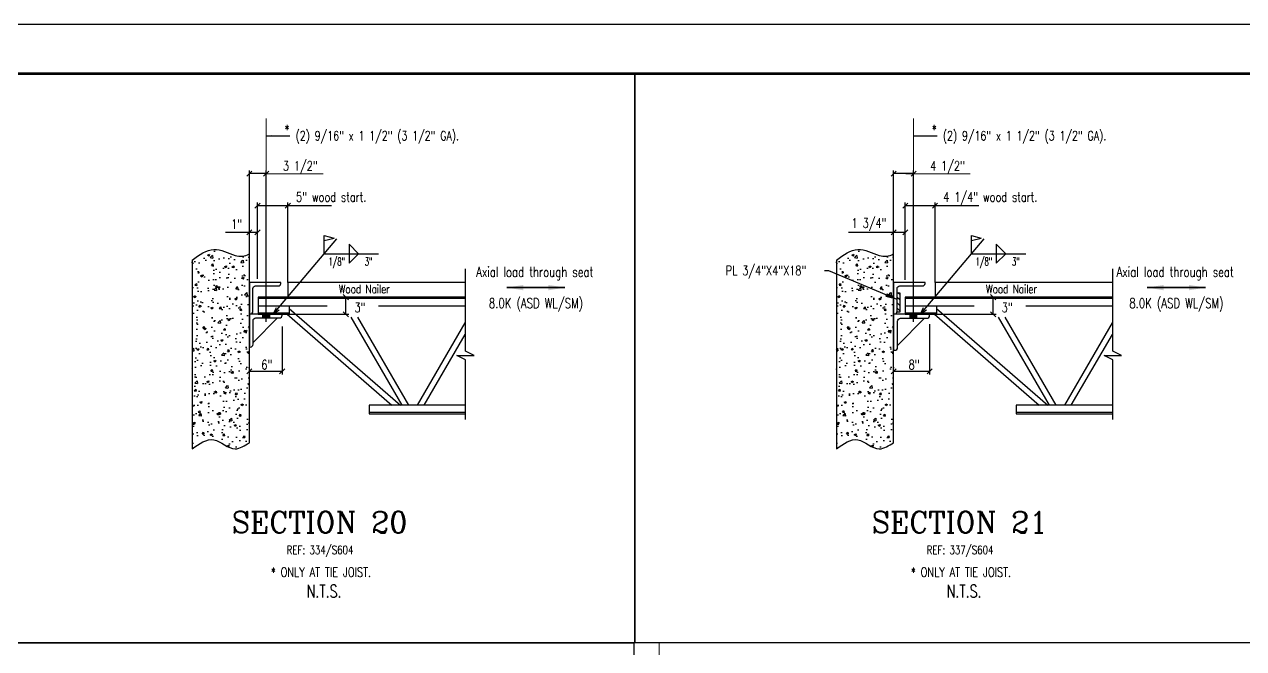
# Paper-space layout 'J1.1' of a CAD drawing. Extents: x -1.7 to 34.3, y -23.5 to 0.5.
# Drawn here: x 12.33 to 24.66, y -5.81 to 0.5 of the extents above; entities that cross this region are included whole.
import ezdxf
from ezdxf.enums import TextEntityAlignment as Align

# ---------------------------------------------------------------- set-up
doc = ezdxf.new("R2010")
doc.units = 0
doc.header["$LTSCALE"] = 0.5
doc.header["$MEASUREMENT"] = 0
doc.layers.get('0').update_dxf_attribs({"linetype": 'CONTINUOUS'})
doc.layers.get('DEFPOINTS').update_dxf_attribs({"linetype": 'CONTINUOUS'})
for name, color, linetype in [('A-DETALLESECCION', 7, 'CONTINUOUS'), ('DIMS', 7, 'CONTINUOUS'), ('SECT-STANDARD', 4, 'CONTINUOUS')]:
    doc.layers.add(name, color=color, linetype=linetype)
for name, color, linetype, lineweight in [('RTU', 4, 'CONTINUOUS', 20), ('SECT-TEXT-NORMAL', 2, 'CONTINUOUS', 30), ('TITLE-BORDER', 4, 'CONTINUOUS', 70), ('TITLE-ERECTION-NOTES-DECK', 40, 'CONTINUOUS', 18), ('TITLE-ERECTION-NOTES-JOISTS', 40, 'CONTINUOUS', 18), ('TITLE-INFO-ATTRIB', 1, 'CONTINUOUS', 40), ('Verify', 141, 'CONTINUOUS', 35)]:
    doc.layers.add(name, color=color, linetype=linetype, lineweight=lineweight)
doc.layers.add('TITLE-ACTUAL-PAPER-SIZE', color=250, linetype='CONTINUOUS', plot=False)
doc.styles.add('NORMAL', font='simplex.shx', dxfattribs={"width": 0.75})
doc.styles.add('NOTES', font='romans.shx', dxfattribs={"width": 0.95})
doc.styles.add('ROMANC', font='ROMANC.shx')
doc.styles.add('SECTION-ATTRIB-NORM', font='simplex.shx', dxfattribs={"width": 0.75})
doc.styles.get("Standard").update_dxf_attribs({"font": 'SIMPLEX.SHX', "width": 0.75})
doc.styles.add('TITLE-ATTRIB', font='SIMPLEX', dxfattribs={"width": 0.75})
doc.dimstyles.new('NMBS T96', dxfattribs={"dimscale": 96, "dimtxt": 0.09375, "dimasz": 0.0625, "dimexe": 0.0625, "dimexo": 0.125, "dimgap": 0.03125, "dimtad": 1, "dimdec": 4, "dimrnd": 0.0625, "dimzin": 3, "dimdsep": 46, "dimlunit": 4, "dimtxsty": 'Standard', "dimblk1": 'OBLIQUE', "dimblk2": 'OBLIQUE', "dimsah": 1, "dimcen": -0.125, "dimclrt": 2, "dimadec": 0, "dimazin": 0, "dimtfac": 0.625, "dimtdec": 4, "dimtmove": 0, "dimatfit": 2, "dimfxl": 0.0625, "dimtvp": 0.7, "dimtolj": 1, "dimtzin": 3, "dimarcsym": 0})
doc.dimstyles.new('SECTIONS', dxfattribs={"dimtxt": 0.125, "dimasz": 0.09375, "dimexe": 0.0625, "dimexo": 0.125, "dimgap": 0.0625, "dimtad": 0, "dimdec": 4, "dimlfac": 96, "dimrnd": 0.0625, "dimzin": 3, "dimdsep": 46, "dimlunit": 4, "dimtxsty": 'SECTION-ATTRIB-NORM', "dimcen": 0.09375, "dimclrt": 2, "dimadec": 0, "dimazin": 0, "dimtfac": 0.625, "dimtdec": 4, "dimtmove": 0, "dimatfit": 2, "dimfxl": 1, "dimtolj": 1, "dimtzin": 3, "dimarcsym": 0})

# ---------------------------------------------------------------- blocks, each defined once
blk = doc.blocks.new('nmbs-d-title')
at = {"layer": 'TITLE-ACTUAL-PAPER-SIZE'}
blk.add_line((34.25, 0.5), (-1.75, 0.5), dxfattribs=at)
at = {"layer": 'TITLE-BORDER'}
blk.add_line((33.75, 0), (0, 0), dxfattribs=at)
at = {"layer": 'TITLE-ERECTION-NOTES-DECK'}
for q in [(25, -5.75), (18.75, -23)]:
    blk.add_line((18.75, -5.75), q, dxfattribs=at)
at = {"layer": 'TITLE-ERECTION-NOTES-JOISTS', "style": 'NOTES', "width": 0.95}
blk.add_attdef('PAINT', text='', height=0.0781, dxfattribs=at).set_placement((26.346, -18.512), align=Align.BOTTOM_CENTER)
at = {"layer": 'TITLE-INFO-ATTRIB', "style": 'TITLE-ATTRIB', "width": 0.875, "flags": 8}
for tag, height, p in [('CHKR', 0.188, (33.531, -14.781)), ('DTLR', 0.188, (33.531, -16.281)), ('PONO', 0.188, (33.531, -19.7)), ('JOBLOCATION', 0.188, (32.365, -20.7)), ('CUSTOMER', 0.188, (32.948, -20.7)), ('JOB', 0.25, (31.75, -20.7))]:
    blk.add_attdef(tag, text='', height=height, rotation=90, dxfattribs=at).set_placement(p, align=Align.MIDDLE_LEFT)
for tag, height, p in [('FILENO', 0.188, (32.812, -22.128)), ('DRAWING', 0.312, (32.5, -22.94))]:
    blk.add_attdef(tag, text='', height=height, dxfattribs=at).set_placement(p, align=Align.BOTTOM_CENTER)
blk = doc.blocks.new('_OBLIQUE')
at = {"color": 0, "linetype": 'ByBlock'}
blk.add_line((-0.5, -0.5), (0.5, 0.5), dxfattribs=at)
blk = doc.blocks.new('*D2347')
at = {"layer": 'DEFPOINTS', "color": 0, "transparency": 16777216}
for p in [(14.79, -2.258), (15.584, -2.258), (14.975, -2.431)]:
    blk.add_point(p, dxfattribs=at)
at = {"layer": 'RTU', "color": 0, "lineweight": -2, "transparency": 16777216}
for p, q in [((14.792, -2.258), (15.615, -2.258)), ((15.584, -2.431), (15.584, -2.258)), ((14.976, -2.431), (15.615, -2.431))]:
    blk.add_line(p, q, dxfattribs=at)
at = {"layer": 'RTU', "color": 0, "lineweight": -2, "transparency": 16777216, "xscale": 0.05208333227117334, "yscale": 0.05208333227117334, "zscale": 0.05208333227117334}
for p, rotation in [((15.584, -2.258), 90), ((15.584, -2.431), 270)]:
    blk.add_blockref('_OBLIQUE', p, dxfattribs=dict(at, rotation=rotation))
blk = doc.blocks.new('*D2348')
at = {"layer": 'DEFPOINTS', "color": 0, "transparency": 16777216}
for p in [(14.609, -1.603), (14.609, -1.821), (14.691, -2.076)]:
    blk.add_point(p, dxfattribs=at)
at = {"layer": 'RTU', "color": 0, "lineweight": -2, "transparency": 16777216}
for p, q in [((14.609, -1.819), (14.609, -1.572)), ((14.691, -2.074), (14.691, -1.572)), ((14.609, -1.603), (14.367, -1.603)), ((14.691, -1.603), (14.609, -1.603))]:
    blk.add_line(p, q, dxfattribs=at)
at = {"layer": 'RTU', "color": 0, "lineweight": -2, "transparency": 16777216, "xscale": 0.05208333227117334, "yscale": 0.05208333227117334, "zscale": 0.05208333227117334, "rotation": 180}
blk.add_blockref('_OBLIQUE', (14.609, -1.603), dxfattribs=at)
at = {"layer": 'RTU', "color": 0, "lineweight": -2, "transparency": 16777216, "xscale": 0.05208333227117334, "yscale": 0.05208333227117334, "zscale": 0.05208333227117334}
blk.add_blockref('_OBLIQUE', (14.691, -1.603), dxfattribs=at)
blk = doc.blocks.new('*D2349')
at = {"layer": 'DEFPOINTS', "color": 0, "transparency": 16777216}
for p in [(14.94, -2.551), (14.609, -3.008), (14.609, -3.008)]:
    blk.add_point(p, dxfattribs=at)
at = {"layer": 'RTU', "color": 0, "lineweight": -2, "transparency": 16777216}
for p, q in [((14.94, -2.553), (14.94, -3.04)), ((14.609, -3.007), (14.609, -2.977)), ((14.94, -3.008), (14.609, -3.008))]:
    blk.add_line(p, q, dxfattribs=at)
at = {"layer": 'RTU', "color": 0, "lineweight": -2, "transparency": 16777216, "xscale": 0.05208333227117334, "yscale": 0.05208333227117334, "zscale": 0.05208333227117334, "rotation": 180}
blk.add_blockref('_OBLIQUE', (14.609, -3.008), dxfattribs=at)
at = {"layer": 'RTU', "color": 0, "lineweight": -2, "transparency": 16777216, "xscale": 0.05208333227117334, "yscale": 0.05208333227117334, "zscale": 0.05208333227117334}
blk.add_blockref('_OBLIQUE', (14.94, -3.008), dxfattribs=at)
blk = doc.blocks.new('*D2350')
at = {"layer": 'DEFPOINTS', "color": 0, "transparency": 16777216}
for p in [(14.997, -1.332), (14.691, -1.572), (14.997, -2.11)]:
    blk.add_point(p, dxfattribs=at)
at = {"layer": 'RTU', "color": 0, "lineweight": -2, "transparency": 16777216}
for p, q in [((14.691, -1.571), (14.691, -1.3)), ((14.691, -1.332), (14.997, -1.332)), ((14.997, -2.109), (14.997, -1.3)), ((14.997, -1.332), (15.439, -1.332))]:
    blk.add_line(p, q, dxfattribs=at)
at = {"layer": 'RTU', "color": 0, "lineweight": -2, "transparency": 16777216, "xscale": 0.05208333227117334, "yscale": 0.05208333227117334, "zscale": 0.05208333227117334, "rotation": 180}
blk.add_blockref('_OBLIQUE', (14.691, -1.332), dxfattribs=at)
at = {"layer": 'RTU', "color": 0, "lineweight": -2, "transparency": 16777216, "xscale": 0.05208333227117334, "yscale": 0.05208333227117334, "zscale": 0.05208333227117334}
blk.add_blockref('_OBLIQUE', (14.997, -1.332), dxfattribs=at)
blk = doc.blocks.new('*D2334')
at = {"layer": 'DEFPOINTS', "color": 0, "transparency": 16777216}
for p in [(14.609, -1.009), (14.609, -1.821), (14.778, -2.507)]:
    blk.add_point(p, dxfattribs=at)
at = {"layer": 'RTU', "color": 0, "lineweight": -2, "transparency": 16777216}
for p, q in [((14.609, -1.819), (14.609, -0.978)), ((14.778, -2.506), (14.778, -0.978)), ((14.778, -1.009), (14.609, -1.009))]:
    blk.add_line(p, q, dxfattribs=at)
at = {"layer": 'RTU', "color": 0, "lineweight": -2, "transparency": 16777216, "xscale": 0.05208333227117334, "yscale": 0.05208333227117334, "zscale": 0.05208333227117334, "rotation": 180}
blk.add_blockref('_OBLIQUE', (14.609, -1.009), dxfattribs=at)
at = {"layer": 'RTU', "color": 0, "lineweight": -2, "transparency": 16777216, "xscale": 0.05208333227117334, "yscale": 0.05208333227117334, "zscale": 0.05208333227117334}
blk.add_blockref('_OBLIQUE', (14.778, -1.009), dxfattribs=at)
blk = doc.blocks.new('*D2335')
at = {"layer": 'DEFPOINTS', "color": 0, "transparency": 16777216}
for p in [(21.332, -2.258), (22.126, -2.258), (21.516, -2.431)]:
    blk.add_point(p, dxfattribs=at)
at = {"layer": 'RTU', "color": 0, "lineweight": -2, "transparency": 16777216}
for p, q in [((21.333, -2.258), (22.157, -2.258)), ((22.126, -2.431), (22.126, -2.258)), ((21.518, -2.431), (22.157, -2.431))]:
    blk.add_line(p, q, dxfattribs=at)
at = {"layer": 'RTU', "color": 0, "lineweight": -2, "transparency": 16777216, "xscale": 0.05208333227117334, "yscale": 0.05208333227117334, "zscale": 0.05208333227117334}
for p, rotation in [((22.126, -2.258), 90), ((22.126, -2.431), 270)]:
    blk.add_blockref('_OBLIQUE', p, dxfattribs=dict(at, rotation=rotation))
blk = doc.blocks.new('*D2336')
at = {"layer": 'DEFPOINTS', "color": 0, "transparency": 16777216}
for p in [(21.12, -1.603), (21.12, -1.821), (21.238, -2.085)]:
    blk.add_point(p, dxfattribs=at)
at = {"layer": 'RTU', "color": 0, "lineweight": -2, "transparency": 16777216}
for p, q in [((21.12, -1.819), (21.12, -1.572)), ((21.238, -2.084), (21.238, -1.572)), ((21.12, -1.603), (20.663, -1.603)), ((21.238, -1.603), (21.12, -1.603))]:
    blk.add_line(p, q, dxfattribs=at)
at = {"layer": 'RTU', "color": 0, "lineweight": -2, "transparency": 16777216, "xscale": 0.05208333227117334, "yscale": 0.05208333227117334, "zscale": 0.05208333227117334, "rotation": 180}
blk.add_blockref('_OBLIQUE', (21.12, -1.603), dxfattribs=at)
at = {"layer": 'RTU', "color": 0, "lineweight": -2, "transparency": 16777216, "xscale": 0.05208333227117334, "yscale": 0.05208333227117334, "zscale": 0.05208333227117334}
blk.add_blockref('_OBLIQUE', (21.238, -1.603), dxfattribs=at)
blk = doc.blocks.new('*D2337')
at = {"layer": 'DEFPOINTS', "color": 0, "transparency": 16777216}
for p in [(21.484, -2.529), (21.12, -3.008), (21.12, -3.008)]:
    blk.add_point(p, dxfattribs=at)
at = {"layer": 'RTU', "color": 0, "lineweight": -2, "transparency": 16777216}
for p, q in [((21.484, -2.53), (21.484, -3.04)), ((21.12, -3.007), (21.12, -2.977)), ((21.484, -3.008), (21.12, -3.008))]:
    blk.add_line(p, q, dxfattribs=at)
at = {"layer": 'RTU', "color": 0, "lineweight": -2, "transparency": 16777216, "xscale": 0.05208333227117334, "yscale": 0.05208333227117334, "zscale": 0.05208333227117334, "rotation": 180}
blk.add_blockref('_OBLIQUE', (21.12, -3.008), dxfattribs=at)
at = {"layer": 'RTU', "color": 0, "lineweight": -2, "transparency": 16777216, "xscale": 0.05208333227117334, "yscale": 0.05208333227117334, "zscale": 0.05208333227117334}
blk.add_blockref('_OBLIQUE', (21.484, -3.008), dxfattribs=at)
blk = doc.blocks.new('*D2338')
at = {"layer": 'DEFPOINTS', "color": 0, "transparency": 16777216}
for p in [(21.539, -1.332), (21.238, -1.572), (21.539, -2.11)]:
    blk.add_point(p, dxfattribs=at)
at = {"layer": 'RTU', "color": 0, "lineweight": -2, "transparency": 16777216}
for p, q in [((21.238, -1.571), (21.238, -1.3)), ((21.238, -1.332), (21.539, -1.332)), ((21.539, -2.109), (21.539, -1.3)), ((21.539, -1.332), (21.981, -1.332))]:
    blk.add_line(p, q, dxfattribs=at)
at = {"layer": 'RTU', "color": 0, "lineweight": -2, "transparency": 16777216, "xscale": 0.05208333227117334, "yscale": 0.05208333227117334, "zscale": 0.05208333227117334, "rotation": 180}
blk.add_blockref('_OBLIQUE', (21.238, -1.332), dxfattribs=at)
at = {"layer": 'RTU', "color": 0, "lineweight": -2, "transparency": 16777216, "xscale": 0.05208333227117334, "yscale": 0.05208333227117334, "zscale": 0.05208333227117334}
blk.add_blockref('_OBLIQUE', (21.539, -1.332), dxfattribs=at)
blk = doc.blocks.new('*D2339')
at = {"layer": 'DEFPOINTS', "color": 0, "transparency": 16777216}
for p in [(21.12, -1.009), (21.12, -1.821), (21.322, -2.507)]:
    blk.add_point(p, dxfattribs=at)
at = {"layer": 'RTU', "color": 0, "lineweight": -2, "transparency": 16777216}
for p, q in [((21.12, -1.819), (21.12, -0.978)), ((21.322, -2.506), (21.322, -0.978)), ((21.322, -1.009), (21.12, -1.009))]:
    blk.add_line(p, q, dxfattribs=at)
at = {"layer": 'RTU', "color": 0, "lineweight": -2, "transparency": 16777216, "xscale": 0.05208333227117334, "yscale": 0.05208333227117334, "zscale": 0.05208333227117334, "rotation": 180}
blk.add_blockref('_OBLIQUE', (21.12, -1.009), dxfattribs=at)
at = {"layer": 'RTU', "color": 0, "lineweight": -2, "transparency": 16777216, "xscale": 0.05208333227117334, "yscale": 0.05208333227117334, "zscale": 0.05208333227117334}
blk.add_blockref('_OBLIQUE', (21.322, -1.009), dxfattribs=at)

psp = doc.layouts.new('J1.1')

# ---------------------------------------------------------------- hatches: boundary and pattern name
h = psp.add_hatch()
h.set_pattern_fill('ANSI31', color=256, scale=0.3125, angle=90)
h.set_pattern_definition([(135, (-101.427955, -496.351358), (-0.027621358, -0.027621358), [])])
h.paths.add_polyline_path([(21.18117988, -2.21335015), (21.15522971, -2.21335015), (21.15522971, -2.41069989), (21.18117988, -2.41069989)])
at = {"layer": 'A-DETALLESECCION'}
h = psp.add_hatch(color=256, dxfattribs=at)
h.dxf.hatch_style = 1
h.paths.add_polyline_path([(14.81111643, -2.46778753), (14.81111643, -2.44050964), (14.74463043, -2.44050964), (14.74463043, -2.46778753)])
h = psp.add_hatch(color=256, dxfattribs=at)
h.dxf.hatch_style = 1
h.paths.add_polyline_path([(21.35266889, -2.46776355), (21.35266889, -2.44048567), (21.2861829, -2.44048567), (21.2861829, -2.46776355)])
at = {"layer": 'SECT-STANDARD'}
h = psp.add_hatch(dxfattribs=at)
h.set_pattern_fill('AR-CONC', color=254, scale=0.028869, style=0)
h.set_pattern_definition([(50, (-401.9922, -4688.97327), (0.207063761, -0.018115732), [0.021651532, -0.238166856]), (355, (-401.9922, -4688.97327), (-0.04005572, 0.217148164), [0.017321226, -0.190533485]), (100.4514, (-401.97494, -4688.97478), (0.167008195, 0.199032301), [0.0184009705, -0.202410682]), (46.1842, (-401.9922, -4688.91554), (0.308098722, -0.047783204), [0.032477299, -0.357250284]), (96.6356, (-401.96652, -4688.91952), (0.269825064, 0.281215262), [0.027601457, -0.303615974]), (351.1842, (-401.9922, -4688.91554), (0.269824845, 0.281215472), [0.025981839, -0.285800227]), (21, (-401.96333, -4688.92997), (0.172319365, -0.116230879), [0.021651532, -0.238166856]), (326, (-401.96333, -4688.92997), (0.070241997, 0.209341462), [0.017321226, -0.190533485]), (71.4514, (-401.94897, -4688.93966), (0.242561433, 0.093110393), [0.0184009705, -0.202410682]), (37.5, (-401.9922, -4688.973275), (0.0035103933, 0.0961021607), [0, -0.188223988, 0, -0.193420356, 0, -0.1912552026]), (7.5, (-401.9922, -4688.97327), (0.0759447814, 0.1138615727), [0, -0.1102784716, 0, -0.1838936816, 0, -0.0728934923]), (327.5, (-402.05658, -4688.973275), (0.1541076501, -0.0065113005), [0, -0.0721717746, 0, -0.2251759367, 0, -0.2987911468]), (317.5, (-402.08545, -4688.97327), (0.168358323, 0.028899017), [0, -0.093823307, 0, -0.149539917, 0, -0.2121850173])])
edge = h.paths.add_edge_path()
edge.add_spline(control_points=[(14.03157763, -1.88324352), (14.10374941, -1.83045503), (14.24809296, -1.72487803), (14.44055102, -1.84784116), (14.56083731, -1.84805119), (14.60895183, -1.82067938)], knot_values=[0, 0, 0, 0, 0.2548168766, 0.5096337533, 0.6795116711, 0.6795116711, 0.6795116711, 0.6795116711], degree=3, periodic=0)
edge.add_line((14.60895183, -1.82067938), (14.60895183, -3.72899773))
edge.add_spline(control_points=[(14.60895183, -3.72899773), (14.56083731, -3.75636954), (14.44055102, -3.84435037), (14.24809296, -3.63319638), (14.10374941, -3.73877337), (14.03157763, -3.79156187)], knot_values=[0, 0, 0, 0, 0.1698779178, 0.4246947944, 0.6795116711, 0.6795116711, 0.6795116711, 0.6795116711], degree=3, periodic=0)
edge.add_line((14.03157763, -3.79156187), (14.03157763, -1.88324352))
h = psp.add_hatch(dxfattribs=at)
h.set_pattern_fill('AR-CONC', color=254, scale=0.028869, style=0)
h.set_pattern_definition([(50, (-395.4812, -4688.97325), (0.207063761, -0.018115732), [0.021651532, -0.238166856]), (355, (-395.4812, -4688.97325), (-0.04005572, 0.217148164), [0.017321226, -0.190533485]), (100.4514, (-395.46395, -4688.97476), (0.167008195, 0.199032301), [0.0184009705, -0.202410682]), (46.1842, (-395.4812, -4688.91551), (0.308098722, -0.047783204), [0.032477299, -0.357250284]), (96.6356, (-395.45553, -4688.9195), (0.269825064, 0.281215262), [0.027601457, -0.303615974]), (351.1842, (-395.4812, -4688.9155), (0.269824845, 0.281215472), [0.025981839, -0.285800227]), (21, (-395.45233, -4688.92995), (0.172319365, -0.116230879), [0.021651532, -0.238166856]), (326, (-395.45233, -4688.92995), (0.070241997, 0.209341462), [0.017321226, -0.190533485]), (71.4514, (-395.43797, -4688.93963), (0.242561433, 0.093110393), [0.0184009705, -0.202410682]), (37.5, (-395.4812, -4688.97325), (0.0035103933, 0.0961021607), [0, -0.188223988, 0, -0.193420356, 0, -0.1912552026]), (7.5, (-395.4812, -4688.97325), (0.0759447814, 0.1138615727), [0, -0.1102784716, 0, -0.1838936816, 0, -0.0728934923]), (327.5, (-395.54558, -4688.97325), (0.1541076501, -0.0065113005), [0, -0.0721717746, 0, -0.2251759367, 0, -0.2987911468]), (317.5, (-395.57445, -4688.97325), (0.168358323, 0.028899017), [0, -0.093823307, 0, -0.149539917, 0, -0.2121850173])])
edge = h.paths.add_edge_path()
edge.add_spline(control_points=[(20.54257551, -1.88321955), (20.61474729, -1.83043105), (20.75909084, -1.72485406), (20.9515489, -1.84781719), (21.07183519, -1.84802722), (21.11994971, -1.82065541)], knot_values=[0, 0, 0, 0, 0.2548168766, 0.5096337533, 0.6795116711, 0.6795116711, 0.6795116711, 0.6795116711], degree=3, periodic=0)
edge.add_line((21.11994971, -1.82065541), (21.11994971, -3.72897375))
edge.add_spline(control_points=[(21.11994971, -3.72897375), (21.07183519, -3.75634557), (20.9515489, -3.8443264), (20.75909084, -3.6331724), (20.61474729, -3.7387494), (20.54257551, -3.7915379)], knot_values=[0, 0, 0, 0, 0.1698779178, 0.4246947944, 0.6795116711, 0.6795116711, 0.6795116711, 0.6795116711], degree=3, periodic=0)
edge.add_line((20.54257551, -3.7915379), (20.54257551, -1.88321955))

# ---------------------------------------------------------------- linework, layer by layer
for p, q in [((16.78604217, -2.10870023), (14.99709197, -2.10870023)), ((14.99709197, -2.11000111), (14.99709197, -2.25782527)), ((23.32759464, -2.10867626), (21.53864444, -2.10867626)), ((21.53864444, -2.10997713), (21.53864444, -2.2578013)), ((14.69599516, -2.25782592), (16.78604217, -2.25782593)), ((21.23754762, -2.25780195), (23.32759464, -2.25780196))]:
    psp.add_line(p, q)
psp.add_lwpolyline([(21.15522971, -2.41069989), (21.15522971, -2.21335015), (21.18117988, -2.21335015), (21.18117988, -2.41069989)], close=True)
at = {"layer": 'A-DETALLESECCION'}
for p, q in [((15.36621851, -1.81829525), (15.36621851, -1.63576637)), ((15.36621851, -1.63576637), (15.46406498, -1.65962988)), ((15.36621851, -1.68349339), (15.46406498, -1.65962988)), ((15.36621851, -1.68349339), (15.46406498, -1.65962988)), ((21.90777098, -1.81827127), (21.90777098, -1.63574239)), ((21.90777098, -1.63574239), (22.00561744, -1.65960591)), ((21.90777098, -1.68346942), (22.00561744, -1.65960591)), ((21.90777098, -1.68346942), (22.00561744, -1.65960591)), ((16.78604217, -2.25782592), (14.99709197, -2.25782592)), ((23.32759464, -2.25780195), (21.53864444, -2.25780195)), ((14.60895183, -2.74859334), (14.60895183, -2.43103753)), ((21.11994971, -2.74856936), (21.11994971, -2.43101355)), ((14.89144697, -2.46778753), (14.64570183, -2.71665424)), ((21.43069436, -2.47143855), (21.16037471, -2.74519193))]:
    psp.add_line(p, q, dxfattribs=at)
for points in [[(15.61632815, -1.72226673), (15.61632815, -1.91432376), (15.71235667, -1.81829525)], [(22.15788062, -1.72224276), (22.15788062, -1.91429979), (22.25390913, -1.81827127)], [(14.74463043, -2.44050964), (14.81111643, -2.44050964), (14.81111643, -2.46778753), (14.74463043, -2.46778753)], [(21.2861829, -2.44048567), (21.35266889, -2.44048567), (21.35266889, -2.46776355), (21.2861829, -2.46776355)]]:
    psp.add_lwpolyline(points, close=True, dxfattribs=at)
for points in [[(16.79339644, -3.49339125), (16.79339644, -2.89004261), (16.70679032, -2.84673955), (16.88000257, -2.84673955), (16.79339644, -2.80343648), (16.79339644, -1.97225947)], [(23.33494891, -3.49336727), (23.33494891, -2.89001864), (23.24834278, -2.84671557), (23.42155504, -2.84671557), (23.33494891, -2.80341251), (23.33494891, -1.9722355)]]:
    psp.add_lwpolyline(points, dxfattribs=at)
for points in [[(14.67069183, -2.14475503), (14.90001182, -2.14475503, 0.4142135624), (14.92647182, -2.11829503), (14.92647182, -2.10947503), (14.60895183, -2.10947503), (14.60895183, -2.42699503), (14.61777183, -2.42699503, 0.4142135624), (14.64423183, -2.40053503), (14.64423183, -2.17121503, -0.4142135624)], [(21.18168971, -2.14473106), (21.4110097, -2.14473106, 0.4142135624), (21.4374697, -2.11827106), (21.4374697, -2.10945106), (21.11994971, -2.10945106), (21.11994971, -2.42697105), (21.12876971, -2.42697105, 0.4142135624), (21.15522971, -2.40051105), (21.15522971, -2.17119106, -0.4142135624)], [(14.67326433, -2.46778753), (14.91213932, -2.46778753, 0.4142135624), (14.93970182, -2.44022503), (14.93970182, -2.43103753), (14.60895183, -2.43103753), (14.60895183, -2.76178752), (14.61813933, -2.76178752, 0.4142135624), (14.64570183, -2.73422502), (14.64570183, -2.49535003, -0.4142135624)], [(21.19069346, -2.47143855), (21.45345595, -2.47143855, 0.4142135624), (21.4837747, -2.4411198), (21.4837747, -2.43101355), (21.11994971, -2.43101355), (21.11994971, -2.79483855), (21.13005596, -2.79483855, 0.4142135624), (21.16037471, -2.7645198), (21.16037471, -2.5017573, -0.4142135624)]]:
    psp.add_lwpolyline(points, format="xyb", close=True, dxfattribs=at)
at = {"layer": 'DIMS', "color": 7, "linetype": 'Continuous'}
for points in [[(12.22087288, 0.00007497), (18.50470133, 0.00007497), (18.50470133, -5.75105308), (12.22087288, -5.75105308)], [(18.50470133, 0.00007497), (24.9733676, 0.00007497), (24.9733676, -5.75105308), (18.50470133, -5.75105308)], [(12.22087339, -5.75105308), (18.49324351, -5.75105308), (18.49324351, -11.50218113), (12.22087339, -11.50218113)]]:
    psp.add_lwpolyline(points, close=True, dxfattribs=at)
at = {"layer": 'RTU'}
for p, q in [((14.77787343, -1.61622993), (14.77787343, -0.45033241)), ((21.32205383, -1.61620596), (21.32205383, -0.45030844)), ((14.77787343, -1.00919447), (15.3535774, -1.00919447)), ((21.24434042, -1.0091705), (21.89512986, -1.0091705))]:
    psp.add_line(p, q, dxfattribs=at)
at = {"layer": 'SECT-STANDARD', "color": 254}
for p, q in [((14.60895183, -3.72899773), (14.60895183, -1.82067938)), ((21.11994971, -3.72897375), (21.11994971, -1.82065541)), ((14.03157763, -1.88324352), (14.03157763, -3.79156187)), ((20.54257551, -1.88321955), (20.54257551, -3.7915379))]:
    psp.add_line(p, q, dxfattribs=at)
at = {"layer": 'SECT-STANDARD', "color": 1}
for p, q in [((16.78604217, -2.25782592), (14.69599516, -2.25782592)), ((14.69599516, -2.25782592), (14.69599516, -2.43103753)), ((16.78604217, -2.27226022), (14.69599516, -2.27226022)), ((23.32759464, -2.25780195), (21.23754762, -2.25780195)), ((21.23754762, -2.25780195), (21.23754762, -2.43101355)), ((23.32759464, -2.27223625), (21.23754762, -2.27223625)), ((14.69599516, -2.34443172), (15.39411081, -2.34443172)), ((14.69599516, -2.41660323), (15.01099205, -2.41660323)), ((14.69599516, -2.43103753), (15.01099205, -2.43103753)), ((14.99155116, -2.43103753), (16.04868646, -3.35021379)), ((15.01099205, -2.34443172), (15.01099205, -2.43103753)), ((15.01099205, -2.37143081), (16.13668043, -3.35021379)), ((15.6354821, -2.45990613), (16.15111473, -3.35021379)), ((15.70220365, -2.45990613), (16.21783628, -3.35021379)), ((15.9153491, -2.34443172), (16.78604217, -2.34443172)), ((21.23754762, -2.34440775), (21.93566328, -2.34440775)), ((21.23754762, -2.41657925), (21.55254451, -2.41657925)), ((21.23754762, -2.43101355), (21.55254451, -2.43101355)), ((21.53310363, -2.43101355), (22.59023893, -3.35018982)), ((21.55254451, -2.34440775), (21.55254451, -2.43101355)), ((21.55254451, -2.37140683), (22.6782329, -3.35018982)), ((22.17703456, -2.45988216), (22.6926672, -3.35018982)), ((22.24375611, -2.45988216), (22.75938875, -3.35018982)), ((22.45690156, -2.34440775), (23.32759464, -2.34440775)), ((16.78604217, -2.51866781), (16.30444209, -3.35021379)), ((23.32759464, -2.51864384), (22.84599455, -3.35018982)), ((16.78604217, -2.63387136), (16.37116364, -3.35021379)), ((23.32759464, -2.63384739), (22.9127161, -3.35018982)), ((16.78604217, -3.35021379), (15.81773765, -3.35021379)), ((15.81773765, -3.35021379), (15.81773765, -3.43565005)), ((15.81773765, -3.42121575), (16.78604217, -3.42121575)), ((15.81773765, -3.43565005), (16.78604217, -3.43565005)), ((23.32759464, -3.35018982), (22.35929012, -3.35018982)), ((22.35929012, -3.35018982), (22.35929012, -3.43562607)), ((22.35929012, -3.42119177), (23.32759464, -3.42119177)), ((22.35929012, -3.43562607), (23.32759464, -3.43562607))]:
    psp.add_line(p, q, dxfattribs=at)
at = {"layer": 'SECT-STANDARD', "color": 254}
for points in [[(14.03157763, -1.88324352), (14.10374941, -1.83045503), (14.24809296, -1.72487803), (14.44055102, -1.84784116), (14.56083731, -1.84805119), (14.60895183, -1.82067938)], [(20.54257551, -1.88321955), (20.61474729, -1.83043105), (20.75909084, -1.72485406), (20.9515489, -1.84781719), (21.07183519, -1.84802722), (21.11994971, -1.82065541)], [(14.03157763, -3.79156187), (14.10374941, -3.73877337), (14.24809296, -3.63319638), (14.44055102, -3.84435037), (14.56083731, -3.75636954), (14.60895183, -3.72899773)], [(20.54257551, -3.7915379), (20.61474729, -3.7387494), (20.75909084, -3.6331724), (20.9515489, -3.8443264), (21.07183519, -3.75634557), (21.11994971, -3.72897375)]]:
    psp.add_open_spline(points, degree=3, knots=[0, 0, 0, 0, 0.25481687665, 0.5096337533, 0.67951167106, 0.67951167106, 0.67951167106, 0.67951167106], dxfattribs=at)

# ---------------------------------------------------------------- block references
psp.add_blockref('nmbs-d-title', (0.00029319, 0.00009905))

# ---------------------------------------------------------------- texts
at = {"style": 'SECTION-ATTRIB-NORM', "width": 0.75}
for p in [(15.5124548, -2.21845089), (22.05400727, -2.21842692)]:
    psp.add_text('Wood Nailer', height=0.0866061295, dxfattribs=at).set_placement(p)
at = {"layer": 'A-DETALLESECCION', "char_height": 0.2147304294, "attachment_point": 5, "style": 'ROMANC'}
for s, insert in [('\\A1;SECTION 20', (15.31849457, -4.53328202)), ('\\A1;SECTION 21', (21.78716242, -4.53325804))]:
    psp.add_mtext(s, dxfattribs=dict(at, insert=insert))
at = {"layer": 'A-DETALLESECCION', "style": 'SECTION-ATTRIB-NORM', "width": 0.625, "flags": 8}
for tag, text, p in [('1/8"', '1/8"', (15.49127333, -1.89831901)), ('1/8"', '1/8"', (22.0328258, -1.89829504)), ('3"', '1"', (15.81340436, -1.89831901)), ('3"', '1"', (22.35495682, -1.89829504))]:
    psp.add_attdef(tag, text=text, height=0.080023763, dxfattribs=at).set_placement(p, align=Align.MIDDLE_CENTER)
at = {"layer": 'SECT-TEXT-NORMAL', "lineweight": -2, "style": 'SECTION-ATTRIB-NORM', "width": 0.75}
for p in [(15.01376928, -0.64054405), (21.55532175, -0.64052008)]:
    psp.add_text('*', height=0.09602852, dxfattribs=at).set_placement(p, align=Align.BOTTOM_RIGHT)
at = {"layer": 'SECT-TEXT-NORMAL', "style": 'SECTION-ATTRIB-NORM', "width": 0.75}
for p in [(15.07600907, -0.7004627), (21.61756153, -0.70043872)]:
    psp.add_text('(2) 9/16" x 1 1/2" (3 1/2" GA).', height=0.0937683918, dxfattribs=at).set_placement(p, align=Align.BOTTOM_LEFT)
at = {"layer": 'SECT-TEXT-NORMAL', "lineweight": -2, "style": 'SECTION-ATTRIB-NORM', "width": 0.75}
for s, height, p in [('3 1/2"', 0.096028515, (14.9477492, -0.97820804)), ('4 1/2"', 0.096028515, (21.48930167, -0.97818407)), ('5" wood start.', 0.096028515, (15.0808295, -1.29299938)), ('4 1/4" wood start.', 0.096028515, (21.62238197, -1.29297541)), ('1 3/4"', 0.096028515, (20.6957006, -1.55650994)), ('PL 3/4"X4"X18"', 0.096028515, (19.42335175, -2.03554349)), ('3"', 0.096028515, (15.67076078, -2.40959025)), ('3"', 0.096028515, (22.21231324, -2.40956628)), ('6"', 0.096028515, (14.72964776, -2.98794558)), ('8"', 0.096028515, (21.27120023, -2.9879216)), ('REF: 334/S604', 0.08535868, (14.98541988, -4.85551107)), ('REF: 337/S604', 0.08535868, (21.45408774, -4.8554871))]:
    psp.add_text(s, height=height, dxfattribs=at).set_placement(p)
at = {"layer": 'SECT-TEXT-NORMAL', "style": 'SECTION-ATTRIB-NORM', "width": 0.75}
for p in [(15.18671497, -5.29250735), (21.65538282, -5.29248338)]:
    psp.add_text('N.T.S.', height=0.125023998, dxfattribs=at).set_placement(p)
at = {"layer": 'SECT-TEXT-NORMAL', "lineweight": -2, "char_height": 0.096028515, "attachment_point": 5, "style": 'SECTION-ATTRIB-NORM'}
for insert in [(15.33228943, -5.03719509), (21.80095728, -5.03717111)]:
    psp.add_mtext('* ONLY AT TIE JOIST.', dxfattribs=dict(at, insert=insert))
at = {"layer": 'SECT-TEXT-NORMAL', "lineweight": -2, "style": 'SECTION-ATTRIB-NORM', "width": 0.75, "flags": 8}
psp.add_attdef('1"', text='', height=0.09602852, dxfattribs=at).set_placement((14.5361884, -1.51948804), align=Align.MIDDLE_RIGHT)
at = {"layer": 'Verify', "style": 'NORMAL', "width": 0.75}
for s, p in [('Axial load through seat', (16.9012044, -2.05245598)), ('Axial load through seat', (23.37378798, -2.052432)), ('8.0K (ASD WL/SM)', (17.02941346, -2.36823856)), ('8.0K (ASD WL/SM)', (23.50199704, -2.36821459))]:
    psp.add_text(s, height=0.0997702612, dxfattribs=at).set_placement(p)

# ---------------------------------------------------------------- dimensions: what is measured, and where the dimension line sits
at = {"layer": 'RTU'}
for base, p1, p2, angle, picture, middle in [((14.60895183, -1.00919447), (14.77787343, -2.50707084), (14.60895183, -1.82067938), 180, '*D2334', (14.68601311, -1.00919447)), ((21.11994971, -1.0091705), (21.32205383, -2.50704687), (21.11994971, -1.82065541), 180, '*D2339', (21.19575897, -1.0091705)), ((15.58407426, -2.25782527), (14.97481461, -2.43103753), (14.79020258, -2.25782527), 90, '*D2347', (15.58407426, -2.3444314)), ((22.12562672, -2.2578013), (21.51636708, -2.43101355), (21.33175505, -2.2578013), 90, '*D2335', (22.12562672, -2.34440742))]:
    dim = psp.add_linear_dim(base=base, p1=p1, p2=p2, angle=angle, text=' ', dimstyle='SECTIONS', override={"dimscale": 0.010417, "dimtxt": 5, "dimasz": 5, "dimexe": 3, "dimlfac": 9216.000188, "dimblk1": 'OBLIQUE', "dimblk2": 'OBLIQUE', "dimsah": 1}, dxfattribs=at)
    dim.commit()
    dim.dimension.update_dxf_attribs({"geometry": picture, "text_midpoint": middle, "dimtype": 160})
for base, p1, p2, picture, middle in [((14.99709197, -1.33171962), (14.69122455, -1.57186346), (14.99709197, -2.11000111), '*D2350', (15.43864303, -1.33171962)), ((21.53864444, -1.33169565), (21.23754762, -1.57183949), (21.53864444, -2.10997713), '*D2338', (21.9801955, -1.33169565)), ((14.60895183, -1.60311346), (14.69122455, -2.0757645), (14.60895183, -1.82067938), '*D2348', (14.36722431, -1.60311346)), ((21.11994971, -1.60308949), (21.23754762, -2.08543477), (21.11994971, -1.82065541), '*D2336', (20.66366332, -1.60308949)), ((14.60895183, -3.00841172), (14.93970182, -2.55144032), (14.60895183, -3.00841172), '*D2349', (14.76777429, -3.00841172)), ((21.11994971, -3.00838775), (21.4837747, -2.52891035), (21.11994971, -3.00838775), '*D2337', (21.27877217, -3.00838775))]:
    dim = psp.add_linear_dim(base=base, p1=p1, p2=p2, text=' ', dimstyle='SECTIONS', override={"dimscale": 0.010417, "dimtxt": 5, "dimasz": 5, "dimexe": 3, "dimlfac": 9216.000188, "dimblk1": 'OBLIQUE', "dimblk2": 'OBLIQUE', "dimsah": 1}, dxfattribs=at)
    dim.commit()
    dim.dimension.update_dxf_attribs({"geometry": picture, "text_midpoint": middle, "dimtype": 160})

# ---------------------------------------------------------------- leaders
at = {"layer": 'A-DETALLESECCION'}
for points in [[(14.84919382, -2.43103753), (15.36621851, -1.81829525), (15.91445205, -1.81829525)], [(21.39074628, -2.43101355), (21.90777098, -1.81827127), (22.45600452, -1.81827127)]]:
    psp.add_leader(points, dimstyle='SECTIONS', override={"dimscale": 0.010417, "dimasz": 7, "dimldrblk": 'Open30'}, dxfattribs=at)
at = {"layer": 'RTU'}
for points in [[(14.77800113, -0.62810775), (15.01625243, -0.62810775)], [(21.32218153, -0.62808378), (21.56043282, -0.62808378)]]:
    psp.add_leader(points, dimstyle='SECTIONS', override={"dimscale": 0.010417, "dimtxt": 5, "dimasz": 5, "dimexe": 3}, dxfattribs=at)
at = {"layer": 'Verify'}
for points, dimstyle, override in [([(21.15522971, -2.28224078), (20.46450042, -1.99287261), (20.42222471, -1.99287261)], 'NMBS T96', {"dimscale": 1, "dimasz": 0.12, "dimtad": 0}), ([(17.21003214, -2.16106594), (17.79851564, -2.16106594), (17.21003214, -2.16106594)], 'SECTIONS', {"dimscale": 0.010417, "dimasz": 16}), ([(17.79851564, -2.16106594), (17.21003214, -2.16106594), (17.79851564, -2.16106594)], 'SECTIONS', {"dimscale": 0.010417, "dimasz": 16}), ([(23.68261572, -2.16104196), (24.27109922, -2.16104196), (23.68261572, -2.16104196)], 'SECTIONS', {"dimscale": 0.010417, "dimasz": 16}), ([(24.27109922, -2.16104196), (23.68261572, -2.16104196), (24.27109922, -2.16104196)], 'SECTIONS', {"dimscale": 0.010417, "dimasz": 16})]:
    psp.add_leader(points, dimstyle=dimstyle, override=override, dxfattribs=at)

doc.saveas('drawing.dxf')
